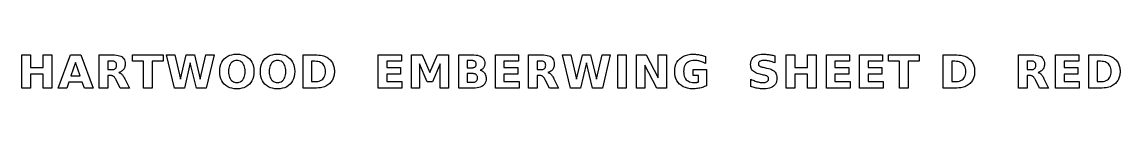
# Model space of a CAD drawing. Header units: millimetres. Extents: x 9 to 267, y 8 to 290.
# Drawn here: x 9.4 to 109.4, y 286.9 to 290.1 of the extents above; entities that cross this region are included whole.
import ezdxf

# ---------------------------------------------------------------- set-up
doc = ezdxf.new("R2010")
doc.units = ezdxf.units.MM
doc.layers.add('ENGRAVE', color=5, linetype='CONTINUOUS')

msp = doc.modelspace()

# ---------------------------------------------------------------- linework, layer by layer
at = {"layer": 'ENGRAVE', "color": 5}
for points in [[(12.1047, 290.0375), (12.1047, 287), (11.3214, 287), (11.3214, 288.2878), (10.1658, 288.2878), (10.1658, 287), (9.3825, 287), (9.3825, 290.0375), (10.1658, 290.0375), (10.1658, 288.8799), (11.3214, 288.8799), (11.3214, 290.0375), (12.1047, 290.0375)], [(14.7331, 290.0375), (15.8582, 287), (15.0708, 287), (14.8796, 287.5534), (13.6548, 287.5534), (13.4615, 287), (12.6742, 287), (13.7992, 290.0375), (14.7331, 290.0375)], [(14.2672, 289.3254), (13.8501, 288.1169), (14.6822, 288.1169), (14.2672, 289.3254)], [(17.9885, 290.0151), (18.144, 289.9872), (18.2818, 289.948), (18.4017, 289.8976), (18.5039, 289.8361), (18.5893, 289.7625), (18.6593, 289.6758), (18.7137, 289.5762), (18.7525, 289.4636), (18.7758, 289.3379), (18.7836, 289.1993), (18.7796, 289.1019), (18.7674, 289.0105), (18.7472, 288.9252), (18.719, 288.8457), (18.6826, 288.7723), (18.6381, 288.7049), (18.5856, 288.6433), (18.5248, 288.5874), (18.4558, 288.5371), (18.3786, 288.4924), (18.2933, 288.4534), (18.1997, 288.4201), (18.2523, 288.4053), (18.3031, 288.3854), (18.352, 288.3603), (18.3991, 288.3301), (18.4443, 288.2948), (18.4876, 288.2543), (18.5301, 288.2075), (18.5727, 288.1533), (18.6155, 288.0918), (18.6585, 288.0228), (18.7016, 287.9464), (18.745, 287.8626), (19.1702, 287), (18.336, 287), (17.9657, 287.7548), (17.9284, 287.8267), (17.8908, 287.8907), (17.8531, 287.9466), (17.8152, 287.9944), (17.7771, 288.0343), (17.7389, 288.0661), (17.6985, 288.0916), (17.6538, 288.1124), (17.6049, 288.1286), (17.5517, 288.1402), (17.4943, 288.1472), (17.4327, 288.1495), (17.2109, 288.1495), (17.2109, 287), (16.4277, 287), (16.4277, 290.0375), (17.6239, 290.0375), (17.8151, 290.0319), (17.9885, 290.0151)], [(17.8935, 288.7822), (17.9262, 288.816), (17.9529, 288.8564), (17.9736, 288.9033), (17.9885, 288.9567), (17.9974, 289.0168), (18.0003, 289.0833), (17.9974, 289.1492), (17.9885, 289.2086), (17.9736, 289.2614), (17.9529, 289.3076), (17.9262, 289.3473), (17.8935, 289.3804), (17.854, 289.4077), (17.8068, 289.4301), (17.7519, 289.4475), (17.6892, 289.4599), (17.6187, 289.4674), (17.5405, 289.4699), (17.2109, 289.4699), (17.2109, 288.6907), (17.5405, 288.6907), (17.6187, 288.6932), (17.6892, 288.7008), (17.7519, 288.7136), (17.8068, 288.7314), (17.854, 288.7543), (17.8935, 288.7822)], [(20.4497, 287), (20.4497, 289.4455), (19.4406, 289.4455), (19.4406, 290.0375), (22.2401, 290.0375), (22.2401, 289.4455), (21.233, 289.4455), (21.233, 287), (20.4497, 287)], [(25.1045, 290.0375), (25.6253, 287.8301), (26.1502, 290.0375), (26.8949, 290.0375), (26.1787, 287), (25.2754, 287), (24.724, 289.3092), (24.1788, 287), (23.2755, 287), (22.5532, 290.0375), (23.304, 290.0375), (23.8289, 287.8301), (24.3497, 290.0375), (25.1045, 290.0375)], [(29.962, 289.8014), (30.1092, 289.6733), (30.236, 289.5248), (30.3398, 289.3584), (30.4205, 289.1744), (30.4781, 288.9726), (30.5127, 288.753), (30.5243, 288.5157), (30.5127, 288.279), (30.4781, 288.06), (30.4205, 287.8586), (30.3398, 287.6748), (30.236, 287.5086), (30.1092, 287.3601), (29.962, 287.232), (29.7973, 287.1273), (29.6148, 287.0458), (29.4148, 286.9876), (29.1971, 286.9526), (28.9618, 286.941), (28.727, 286.9526), (28.5098, 286.9876), (28.3099, 287.0458), (28.1276, 287.1273), (27.9627, 287.232), (27.8153, 287.3601), (27.6882, 287.5086), (27.5842, 287.6748), (27.5033, 287.8586), (27.4455, 288.06), (27.4108, 288.279), (27.3993, 288.5157), (27.4108, 288.753), (27.4455, 288.9726), (27.5033, 289.1744), (27.5842, 289.3584), (27.6882, 289.5248), (27.8153, 289.6733), (27.9627, 289.8014), (28.1276, 289.9062), (28.3099, 289.9877), (28.5098, 290.0459), (28.727, 290.0808), (28.9618, 290.0924), (29.1971, 290.0808), (29.4148, 290.0459), (29.6148, 289.9877), (29.7973, 289.9062), (29.962, 289.8014)], [(28.4766, 289.3412), (28.4063, 289.2603), (28.346, 289.1662), (28.2967, 289.06), (28.2583, 288.9419), (28.2309, 288.8118), (28.2145, 288.6698), (28.209, 288.5157), (28.2145, 288.3623), (28.2309, 288.2207), (28.2583, 288.091), (28.2967, 287.9732), (28.346, 287.8672), (28.4063, 287.7731), (28.4766, 287.6923), (28.5558, 287.6262), (28.6439, 287.5747), (28.7409, 287.538), (28.8469, 287.516), (28.9618, 287.5086), (29.0773, 287.516), (29.1837, 287.538), (29.2812, 287.5747), (29.3696, 287.6262), (29.4489, 287.6923), (29.5192, 287.7731), (29.5795, 287.8672), (29.6288, 287.9732), (29.6672, 288.091), (29.6946, 288.2207), (29.7111, 288.3623), (29.7166, 288.5157), (29.7111, 288.6698), (29.6946, 288.8118), (29.6672, 288.9419), (29.6288, 289.06), (29.5795, 289.1662), (29.5192, 289.2603), (29.4489, 289.3412), (29.3696, 289.4073), (29.2812, 289.4587), (29.1837, 289.4954), (29.0773, 289.5175), (28.9618, 289.5248), (28.8469, 289.5175), (28.7409, 289.4954), (28.6439, 289.4587), (28.5558, 289.4073), (28.4766, 289.3412)], [(33.818, 289.6733), (33.9448, 289.5248), (34.0485, 289.3584), (34.1292, 289.1744), (34.1869, 288.9726), (34.2215, 288.753), (34.233, 288.5157), (34.2215, 288.279), (34.1869, 288.06), (34.1292, 287.8586), (34.0485, 287.6748), (33.9448, 287.5086), (33.818, 287.3601), (33.6708, 287.232), (33.506, 287.1273), (33.3236, 287.0458), (33.1235, 286.9876), (32.9058, 286.9526), (32.6705, 286.941), (32.4358, 286.9526), (32.2185, 286.9876), (32.0187, 287.0458), (31.8363, 287.1273), (31.6715, 287.232), (31.524, 287.3601), (31.3969, 287.5086), (31.2929, 287.6748), (31.212, 287.8586), (31.1542, 288.06), (31.1195, 288.279), (31.108, 288.5157), (31.1195, 288.753), (31.1542, 288.9726), (31.212, 289.1744), (31.2929, 289.3584), (31.3969, 289.5248), (31.524, 289.6733), (31.6715, 289.8014), (31.8363, 289.9062), (32.0187, 289.9877), (32.2185, 290.0459), (32.4358, 290.0808), (32.6705, 290.0924), (32.9058, 290.0808), (33.1235, 290.0459), (33.3236, 289.9877), (33.506, 289.9062), (33.6708, 289.8014), (33.818, 289.6733)], [(32.1151, 289.2603), (32.0548, 289.1662), (32.0054, 289.06), (31.9671, 288.9419), (31.9397, 288.8118), (31.9232, 288.6698), (31.9177, 288.5157), (31.9232, 288.3623), (31.9397, 288.2207), (31.9671, 288.091), (32.0054, 287.9732), (32.0548, 287.8672), (32.1151, 287.7731), (32.1853, 287.6923), (32.2645, 287.6262), (32.3526, 287.5747), (32.4496, 287.538), (32.5556, 287.516), (32.6705, 287.5086), (32.786, 287.516), (32.8925, 287.538), (32.9899, 287.5747), (33.0783, 287.6262), (33.1576, 287.6923), (33.2279, 287.7731), (33.2882, 287.8672), (33.3376, 287.9732), (33.376, 288.091), (33.4034, 288.2207), (33.4198, 288.3623), (33.4253, 288.5157), (33.4198, 288.6698), (33.4034, 288.8118), (33.376, 288.9419), (33.3376, 289.06), (33.2882, 289.1662), (33.2279, 289.2603), (33.1576, 289.3412), (33.0783, 289.4073), (32.9899, 289.4587), (32.8925, 289.4954), (32.786, 289.5175), (32.6705, 289.5248), (32.5556, 289.5175), (32.4496, 289.4954), (32.3526, 289.4587), (32.2645, 289.4073), (32.1853, 289.3412), (32.1151, 289.2603)], [(36.7255, 289.969), (36.8482, 289.9388), (36.9584, 289.9021), (37.0633, 289.8578), (37.1628, 289.8058), (37.2569, 289.7462), (37.3457, 289.679), (37.429, 289.6042), (37.4972, 289.5339), (37.5592, 289.4602), (37.6152, 289.3829), (37.665, 289.3022), (37.7088, 289.2179), (37.7464, 289.1301), (37.7781, 289.0386), (37.8041, 288.9432), (37.8242, 288.8438), (37.8387, 288.7404), (37.8473, 288.6331), (37.8502, 288.5218), (37.8473, 288.4093), (37.8387, 288.3008), (37.8242, 288.1965), (37.8041, 288.0964), (37.7781, 288.0003), (37.7464, 287.9084), (37.7088, 287.8203), (37.665, 287.7358), (37.6152, 287.6549), (37.5592, 287.5775), (37.4972, 287.5036), (37.429, 287.4333), (37.3449, 287.3585), (37.2554, 287.2913), (37.1605, 287.2317), (37.0601, 287.1797), (36.9543, 287.1354), (36.8431, 287.0987), (36.7197, 287.0685), (36.5773, 287.0439), (36.4159, 287.0247), (36.2355, 287.011), (36.0361, 287.0027), (35.8177, 287), (34.9917, 287), (34.9917, 290.0375), (35.8177, 290.0375), (36.0385, 290.0348), (36.2396, 290.0266), (36.4212, 290.0128), (36.5831, 289.9937), (36.7255, 289.969)], [(36.5951, 287.6978), (36.6985, 287.7573), (36.7892, 287.8301), (36.8666, 287.9154), (36.9299, 288.0127), (36.9792, 288.122), (37.0143, 288.2433), (37.0354, 288.3766), (37.0425, 288.5218), (37.0355, 288.6664), (37.0144, 288.799), (36.9794, 288.9196), (36.9304, 289.0282), (36.8673, 289.1248), (36.7902, 289.2095), (36.6997, 289.2816), (36.5965, 289.3406), (36.4804, 289.3865), (36.3517, 289.4193), (36.2101, 289.4389), (36.0557, 289.4455), (35.775, 289.4455), (35.775, 287.592), (36.0557, 287.592), (36.2095, 287.5987), (36.3506, 287.6185), (36.4792, 287.6516), (36.5951, 287.6978)], [(43.8861, 288.8799), (43.8861, 288.2878), (42.6348, 288.2878), (42.6348, 287.592), (44.0102, 287.592), (44.0102, 287), (41.8516, 287), (41.8516, 290.0375), (43.9654, 290.0375), (43.9654, 289.4455), (42.6348, 289.4455), (42.6348, 288.8799), (43.8861, 288.8799)], [(48.2438, 287), (47.5033, 287), (47.5033, 289.2217), (46.8034, 287.5839), (46.307, 287.5839), (45.6071, 289.2217), (45.6071, 287), (44.8645, 287), (44.8645, 290.0375), (45.8614, 290.0375), (46.5531, 288.4119), (47.2489, 290.0375), (48.2438, 290.0375), (48.2438, 287)], [(51.5818, 288.2867), (51.6164, 288.2135), (51.6433, 288.1353), (51.6625, 288.0521), (51.6741, 287.9639), (51.6779, 287.8708), (51.6696, 287.7305), (51.6449, 287.6027), (51.6036, 287.4873), (51.5459, 287.3843), (51.4716, 287.2938), (51.3809, 287.2157), (51.2733, 287.1498), (51.1485, 287.0958), (51.0065, 287.0539), (50.8474, 287.024), (50.671, 287.006), (50.4775, 287), (49.1775, 287), (49.1775, 290.0375), (50.3534, 290.0375), (50.5547, 290.0322), (50.7365, 290.0163), (50.8989, 289.9897), (51.042, 289.9525), (51.1657, 289.9047), (51.27, 289.8463), (51.3567, 289.7761), (51.4277, 289.6932), (51.4828, 289.5976), (51.5223, 289.4891), (51.5459, 289.3679), (51.5538, 289.2339), (51.5509, 289.1618), (51.5423, 289.0934), (51.5279, 289.0287), (51.5077, 288.9676), (51.4817, 288.9102), (51.45, 288.8565), (51.4128, 288.8068), (51.3705, 288.7617), (51.3229, 288.7209), (51.2701, 288.6847), (51.2121, 288.6529), (51.1489, 288.6256), (51.2299, 288.5977), (51.3045, 288.563), (51.3727, 288.5213), (51.4347, 288.4728), (51.4903, 288.4173), (51.5396, 288.355), (51.5818, 288.2867)], [(50.6749, 288.943), (50.7041, 288.9722), (50.728, 289.0058), (50.7466, 289.0437), (50.7599, 289.0858), (50.7679, 289.1323), (50.7705, 289.183), (50.7679, 289.2332), (50.7599, 289.2792), (50.7466, 289.3211), (50.728, 289.3589), (50.7041, 289.3925), (50.6749, 289.4221), (50.6405, 289.4473), (50.6012, 289.4679), (50.5569, 289.4839), (50.5076, 289.4953), (50.4534, 289.5022), (50.3941, 289.5045), (49.9608, 289.5045), (49.9608, 288.8616), (50.3941, 288.8616), (50.4534, 288.8638), (50.5076, 288.8706), (50.5569, 288.8819), (50.6012, 288.8977), (50.6405, 288.9181), (50.6749, 288.943)], [(54.5545, 288.8799), (54.5545, 288.2878), (53.3033, 288.2878), (53.3033, 287.592), (54.6786, 287.592), (54.6786, 287), (52.52, 287), (52.52, 290.0375), (54.6339, 290.0375), (54.6339, 289.4455), (53.3033, 289.4455), (53.3033, 288.8799), (54.5545, 288.8799)], [(57.0938, 290.0151), (57.2493, 289.9872), (57.3871, 289.948), (57.507, 289.8976), (57.6092, 289.8361), (57.6946, 289.7625), (57.7646, 289.6758), (57.819, 289.5762), (57.8578, 289.4636), (57.8811, 289.3379), (57.8889, 289.1993), (57.8849, 289.1019), (57.8728, 289.0105), (57.8525, 288.9252), (57.8243, 288.8457), (57.7879, 288.7723), (57.7434, 288.7049), (57.6909, 288.6433), (57.6301, 288.5874), (57.5611, 288.5371), (57.4839, 288.4924), (57.3986, 288.4534), (57.305, 288.4201), (57.3577, 288.4053), (57.4084, 288.3854), (57.4573, 288.3603), (57.5044, 288.3301), (57.5496, 288.2948), (57.5929, 288.2543), (57.6354, 288.2075), (57.678, 288.1533), (57.7208, 288.0918), (57.7638, 288.0228), (57.8069, 287.9464), (57.8503, 287.8626), (58.2755, 287), (57.4413, 287), (57.071, 287.7548), (57.0337, 287.8267), (56.9961, 287.8907), (56.9584, 287.9466), (56.9205, 287.9944), (56.8824, 288.0343), (56.8442, 288.0661), (56.8038, 288.0916), (56.7591, 288.1124), (56.7102, 288.1286), (56.657, 288.1402), (56.5996, 288.1472), (56.538, 288.1495), (56.3162, 288.1495), (56.3162, 287), (55.533, 287), (55.533, 290.0375), (56.7292, 290.0375), (56.9204, 290.0319), (57.0938, 290.0151)], [(56.9988, 288.7822), (57.0315, 288.816), (57.0582, 288.8564), (57.0789, 288.9033), (57.0938, 288.9567), (57.1027, 289.0168), (57.1056, 289.0833), (57.1027, 289.1492), (57.0938, 289.2086), (57.0789, 289.2614), (57.0582, 289.3076), (57.0315, 289.3473), (56.9988, 289.3804), (56.9593, 289.4077), (56.9121, 289.4301), (56.8572, 289.4475), (56.7945, 289.4599), (56.724, 289.4674), (56.6458, 289.4699), (56.3162, 289.4699), (56.3162, 288.6907), (56.6458, 288.6907), (56.724, 288.6932), (56.7945, 288.7008), (56.8572, 288.7136), (56.9121, 288.7314), (56.9593, 288.7543), (56.9988, 288.7822)], [(61.7218, 287.8301), (62.2467, 290.0375), (62.9913, 290.0375), (62.2751, 287), (61.3718, 287), (60.8205, 289.3092), (60.2752, 287), (59.3719, 287), (58.6497, 290.0375), (59.4004, 290.0375), (59.9253, 287.8301), (60.4461, 290.0375), (61.2009, 290.0375), (61.7218, 287.8301)], [(63.6707, 290.0375), (64.4539, 290.0375), (64.4539, 287), (63.6707, 287), (63.6707, 290.0375)], [(68.1098, 287), (67.2349, 287), (66.1302, 289.0833), (66.1302, 287), (65.3876, 287), (65.3876, 290.0375), (66.2625, 290.0375), (67.3672, 287.9542), (67.3672, 290.0375), (68.1098, 290.0375), (68.1098, 287)], [(71.3712, 287.0676), (71.2679, 287.0379), (71.1634, 287.0122), (71.0577, 286.9904), (70.9509, 286.9726), (70.843, 286.9588), (70.7339, 286.9489), (70.6237, 286.943), (70.5124, 286.941), (70.2682, 286.9528), (70.0415, 286.9881), (69.8323, 287.047), (69.6407, 287.1295), (69.4666, 287.2356), (69.31, 287.3652), (69.1745, 287.515), (69.0636, 287.6816), (68.9773, 287.8649), (68.9157, 288.0651), (68.8788, 288.282), (68.8665, 288.5157), (68.879, 288.7518), (68.9166, 288.9705), (68.9794, 289.1718), (69.0672, 289.3557), (69.1801, 289.5222), (69.3181, 289.6713), (69.4779, 289.8), (69.6563, 289.9053), (69.8532, 289.9872), (70.0686, 290.0457), (70.3026, 290.0807), (70.5551, 290.0924), (70.6554, 290.0909), (70.7544, 290.0861), (70.8519, 290.0782), (70.948, 290.0671), (71.0427, 290.0529), (71.1359, 290.0355), (71.2276, 290.015), (71.3176, 289.9914), (71.4058, 289.9648), (71.4922, 289.9351), (71.5769, 289.9024), (71.6598, 289.8666), (71.6598, 289.238), (71.5751, 289.2841), (71.4906, 289.3261), (71.4063, 289.3641), (71.3221, 289.398), (71.2381, 289.4278), (71.1543, 289.4536), (71.0705, 289.4754), (70.9866, 289.4932), (70.9027, 289.507), (70.8188, 289.5169), (70.7348, 289.5228), (70.6507, 289.5248), (70.5007, 289.5176), (70.3626, 289.4958), (70.2364, 289.4595), (70.1222, 289.4086), (70.0199, 289.3433), (69.9295, 289.2634), (69.8521, 289.17), (69.7888, 289.0641), (69.7395, 288.9457), (69.7043, 288.8149), (69.6832, 288.6715), (69.6762, 288.5157), (69.683, 288.3611), (69.7033, 288.2187), (69.7372, 288.0885), (69.7847, 287.9705), (69.8457, 287.8647), (69.9203, 287.7711), (70.0074, 287.6909), (70.1059, 287.6253), (70.2158, 287.5742), (70.3372, 287.5378), (70.4699, 287.5159), (70.6141, 287.5086), (70.6543, 287.5091), (70.6936, 287.5103), (70.7318, 287.5124), (70.7692, 287.5154), (70.8055, 287.5192), (70.8409, 287.5239), (70.8753, 287.5295), (70.9084, 287.536), (70.9404, 287.5435), (70.9712, 287.5519), (71.0007, 287.5613), (71.0291, 287.5717), (71.0291, 288.1617), (70.551, 288.1617), (70.551, 288.6866), (71.7717, 288.6866), (71.7717, 287.2258), (71.6735, 287.1803), (71.5739, 287.1388), (71.4732, 287.1012), (71.3712, 287.0676)], [(77.6482, 289.4238), (77.5679, 289.4473), (77.4882, 289.4679), (77.4096, 289.4853), (77.3324, 289.4995), (77.2568, 289.5106), (77.1826, 289.5185), (77.1098, 289.5232), (77.0386, 289.5248), (76.9491, 289.5227), (76.8677, 289.5162), (76.7944, 289.5055), (76.7293, 289.4905), (76.6724, 289.4711), (76.6235, 289.4475), (76.5825, 289.4194), (76.5489, 289.3865), (76.5228, 289.3488), (76.5042, 289.3065), (76.493, 289.2593), (76.4893, 289.2074), (76.4918, 289.1682), (76.4993, 289.132), (76.5119, 289.0988), (76.5295, 289.0686), (76.5521, 289.0414), (76.5798, 289.0172), (76.6141, 288.995), (76.6565, 288.9739), (76.7072, 288.9539), (76.7661, 288.9349), (76.8331, 288.917), (76.9084, 288.9002), (77.242, 288.8331), (77.4028, 288.7962), (77.5472, 288.7535), (77.6754, 288.7049), (77.7873, 288.6504), (77.8829, 288.5901), (77.9622, 288.5238), (78.0275, 288.4498), (78.0809, 288.3661), (78.1225, 288.2726), (78.1521, 288.1694), (78.1699, 288.0565), (78.1759, 287.9338), (78.1676, 287.7735), (78.1427, 287.6274), (78.1013, 287.4957), (78.0434, 287.3782), (77.9689, 287.275), (77.8778, 287.1862), (77.7697, 287.1112), (77.6442, 287.05), (77.5012, 287.0023), (77.3407, 286.9682), (77.1628, 286.9478), (76.9674, 286.941), (76.871, 286.9425), (76.7745, 286.9471), (76.678, 286.9547), (76.5813, 286.9654), (76.4845, 286.9791), (76.3875, 286.9959), (76.2906, 287.0157), (76.1936, 287.0384), (76.0966, 287.0641), (75.9996, 287.0927), (75.9026, 287.1242), (75.8057, 287.1587), (75.8057, 287.8199), (75.9021, 287.7705), (75.9975, 287.7253), (76.0918, 287.6844), (76.185, 287.6477), (76.2771, 287.6152), (76.3682, 287.587), (76.4582, 287.563), (76.5471, 287.5434), (76.635, 287.5282), (76.7218, 287.5173), (76.8075, 287.5108), (76.8921, 287.5086), (76.9742, 287.511), (77.0497, 287.5181), (77.1184, 287.53), (77.1805, 287.5466), (77.236, 287.568), (77.2847, 287.5941), (77.3264, 287.6246), (77.3605, 287.6592), (77.387, 287.6978), (77.4059, 287.7406), (77.4173, 287.7874), (77.4211, 287.8382), (77.4185, 287.8839), (77.4108, 287.9259), (77.3979, 287.9644), (77.3799, 287.9992), (77.3568, 288.0304), (77.3285, 288.0579), (77.2925, 288.0833), (77.2463, 288.1077), (77.1899, 288.1312), (77.1232, 288.1538), (77.0463, 288.1755), (76.9592, 288.1963), (76.6561, 288.2634), (76.511, 288.2992), (76.3795, 288.3414), (76.2616, 288.3901), (76.1574, 288.4452), (76.0668, 288.5067), (75.9898, 288.5747), (75.9254, 288.65), (75.8728, 288.7336), (75.8319, 288.8255), (75.8026, 288.9255), (75.7851, 289.0339), (75.7792, 289.1505), (75.7874, 289.2959), (75.8118, 289.4297), (75.8525, 289.5518), (75.9094, 289.6623), (75.9827, 289.7611), (76.0722, 289.8483), (76.177, 289.9229), (76.296, 289.9839), (76.4292, 290.0314), (76.5767, 290.0653), (76.7385, 290.0857), (76.9145, 290.0924), (76.9983, 290.0914), (77.0829, 290.0883), (77.1683, 290.083), (77.2545, 290.0757), (77.3414, 290.0663), (77.4292, 290.0548), (77.5179, 290.0412), (77.6076, 290.0255), (77.6983, 290.0078), (77.79, 289.9879), (77.8827, 289.9659), (77.9765, 289.9419), (77.9765, 289.299), (77.8934, 289.3348), (77.811, 289.3675), (77.7293, 289.3972), (77.6482, 289.4238)], [(81.7524, 290.0375), (81.7524, 287), (80.9691, 287), (80.9691, 288.2878), (79.8135, 288.2878), (79.8135, 287), (79.0302, 287), (79.0302, 290.0375), (79.8135, 290.0375), (79.8135, 288.8799), (80.9691, 288.8799), (80.9691, 290.0375), (81.7524, 290.0375)], [(83.4673, 288.8799), (84.7185, 288.8799), (84.7185, 288.2878), (83.4673, 288.2878), (83.4673, 287.592), (84.8426, 287.592), (84.8426, 287), (82.684, 287), (82.684, 290.0375), (84.7979, 290.0375), (84.7979, 289.4455), (83.4673, 289.4455), (83.4673, 288.8799)], [(87.7314, 288.8799), (87.7314, 288.2878), (86.4802, 288.2878), (86.4802, 287.592), (87.8556, 287.592), (87.8556, 287), (85.6969, 287), (85.6969, 290.0375), (87.8108, 290.0375), (87.8108, 289.4455), (86.4802, 289.4455), (86.4802, 288.8799), (87.7314, 288.8799)], [(89.3569, 287), (89.3569, 289.4455), (88.3477, 289.4455), (88.3477, 290.0375), (91.1472, 290.0375), (91.1472, 289.4455), (90.1401, 289.4455), (90.1401, 287), (89.3569, 287)], [(95.0698, 289.969), (95.1925, 289.9388), (95.3027, 289.9021), (95.4076, 289.8578), (95.5071, 289.8058), (95.6012, 289.7462), (95.69, 289.679), (95.7734, 289.6042), (95.8415, 289.5339), (95.9036, 289.4602), (95.9595, 289.3829), (96.0094, 289.3022), (96.0531, 289.2179), (96.0907, 289.1301), (96.1224, 289.0386), (96.1484, 288.9432), (96.1686, 288.8438), (96.183, 288.7404), (96.1916, 288.6331), (96.1945, 288.5218), (96.1916, 288.4093), (96.183, 288.3008), (96.1686, 288.1965), (96.1484, 288.0964), (96.1224, 288.0003), (96.0907, 287.9084), (96.0531, 287.8203), (96.0094, 287.7358), (95.9595, 287.6549), (95.9036, 287.5775), (95.8415, 287.5036), (95.7734, 287.4333), (95.6893, 287.3585), (95.5997, 287.2913), (95.5048, 287.2317), (95.4044, 287.1797), (95.2986, 287.1354), (95.1874, 287.0987), (95.064, 287.0685), (94.9216, 287.0439), (94.7602, 287.0247), (94.5798, 287.011), (94.3804, 287.0027), (94.162, 287), (93.336, 287), (93.336, 290.0375), (94.162, 290.0375), (94.3828, 290.0348), (94.584, 290.0266), (94.7655, 290.0128), (94.9275, 289.9937), (95.0698, 289.969)], [(94.9394, 287.6978), (95.0428, 287.7573), (95.1335, 287.8301), (95.2109, 287.9154), (95.2742, 288.0127), (95.3235, 288.122), (95.3587, 288.2433), (95.3798, 288.3766), (95.3868, 288.5218), (95.3798, 288.6664), (95.3588, 288.799), (95.3237, 288.9196), (95.2747, 289.0282), (95.2116, 289.1248), (95.1345, 289.2095), (95.044, 289.2816), (94.9408, 289.3406), (94.8248, 289.3865), (94.696, 289.4193), (94.5544, 289.4389), (94.4001, 289.4455), (94.1193, 289.4455), (94.1193, 287.592), (94.4001, 287.592), (94.5538, 287.5987), (94.695, 287.6185), (94.8235, 287.6516), (94.9394, 287.6978)], [(101.7567, 290.0151), (101.9122, 289.9872), (102.05, 289.948), (102.1699, 289.8976), (102.2721, 289.8361), (102.3576, 289.7625), (102.4275, 289.6758), (102.4819, 289.5762), (102.5208, 289.4636), (102.5441, 289.3379), (102.5518, 289.1993), (102.5478, 289.1019), (102.5357, 289.0105), (102.5155, 288.9252), (102.4872, 288.8457), (102.4508, 288.7723), (102.4064, 288.7049), (102.3538, 288.6433), (102.293, 288.5874), (102.224, 288.5371), (102.1469, 288.4924), (102.0615, 288.4534), (101.9679, 288.4201), (102.0206, 288.4053), (102.0714, 288.3854), (102.1203, 288.3603), (102.1673, 288.3301), (102.2125, 288.2948), (102.2558, 288.2543), (102.2983, 288.2075), (102.3409, 288.1533), (102.3837, 288.0918), (102.4267, 288.0228), (102.4699, 287.9464), (102.5132, 287.8626), (102.9384, 287), (102.1042, 287), (101.734, 287.7548), (101.6966, 287.8267), (101.659, 287.8907), (101.6213, 287.9466), (101.5834, 287.9944), (101.5454, 288.0343), (101.5071, 288.0661), (101.4667, 288.0916), (101.422, 288.1124), (101.3731, 288.1286), (101.3199, 288.1402), (101.2626, 288.1472), (101.2009, 288.1495), (100.9792, 288.1495), (100.9792, 287), (100.1959, 287), (100.1959, 290.0375), (101.3922, 290.0375), (101.5833, 290.0319), (101.7567, 290.0151)], [(101.6617, 288.7822), (101.6944, 288.816), (101.7211, 288.8564), (101.7419, 288.9033), (101.7567, 288.9567), (101.7656, 289.0168), (101.7686, 289.0833), (101.7656, 289.1492), (101.7567, 289.2086), (101.7419, 289.2614), (101.7211, 289.3076), (101.6944, 289.3473), (101.6617, 289.3804), (101.6223, 289.4077), (101.5751, 289.4301), (101.5201, 289.4475), (101.4574, 289.4599), (101.3869, 289.4674), (101.3088, 289.4699), (100.9792, 289.4699), (100.9792, 288.6907), (101.3088, 288.6907), (101.3869, 288.6932), (101.4574, 288.7008), (101.5201, 288.7136), (101.5751, 288.7314), (101.6223, 288.7543), (101.6617, 288.7822)], [(105.6055, 288.8799), (105.6055, 288.2878), (104.3542, 288.2878), (104.3542, 287.592), (105.7296, 287.592), (105.7296, 287), (103.571, 287), (103.571, 290.0375), (105.6848, 290.0375), (105.6848, 289.4455), (104.3542, 289.4455), (104.3542, 288.8799), (105.6055, 288.8799)], [(108.3177, 289.969), (108.4404, 289.9388), (108.5506, 289.9021), (108.6555, 289.8578), (108.755, 289.8058), (108.8491, 289.7462), (108.9379, 289.679), (109.0212, 289.6042), (109.0894, 289.5339), (109.1514, 289.4602), (109.2074, 289.3829), (109.2572, 289.3022), (109.301, 289.2179), (109.3386, 289.1301), (109.3703, 289.0386), (109.3963, 288.9432), (109.4164, 288.8438), (109.4309, 288.7404), (109.4395, 288.6331), (109.4424, 288.5218), (109.4395, 288.4093), (109.4309, 288.3008), (109.4164, 288.1965), (109.3963, 288.0964), (109.3703, 288.0003), (109.3386, 287.9084), (109.301, 287.8203), (109.2572, 287.7358), (109.2074, 287.6549), (109.1514, 287.5775), (109.0894, 287.5036), (109.0212, 287.4333), (108.9371, 287.3585), (108.8476, 287.2913), (108.7527, 287.2317), (108.6523, 287.1797), (108.5465, 287.1354), (108.4353, 287.0987), (108.3119, 287.0685), (108.1695, 287.0439), (108.0081, 287.0247), (107.8277, 287.011), (107.6283, 287.0027), (107.4099, 287), (106.5839, 287), (106.5839, 290.0375), (107.4099, 290.0375), (107.6307, 290.0348), (107.8318, 290.0266), (108.0134, 290.0128), (108.1753, 289.9937), (108.3177, 289.969)], [(108.1873, 287.6978), (108.2907, 287.7573), (108.3814, 287.8301), (108.4588, 287.9154), (108.5221, 288.0127), (108.5714, 288.122), (108.6065, 288.2433), (108.6276, 288.3766), (108.6347, 288.5218), (108.6277, 288.6664), (108.6067, 288.799), (108.5716, 288.9196), (108.5226, 289.0282), (108.4595, 289.1248), (108.3824, 289.2095), (108.2919, 289.2816), (108.1887, 289.3406), (108.0727, 289.3865), (107.9439, 289.4193), (107.8023, 289.4389), (107.6479, 289.4455), (107.3672, 289.4455), (107.3672, 287.592), (107.6479, 287.592), (107.8017, 287.5987), (107.9428, 287.6185), (108.0714, 287.6516), (108.1873, 287.6978)], [(50.812, 287.6688), (50.8417, 287.7105), (50.8649, 287.7579), (50.8814, 287.8109), (50.8913, 287.8695), (50.8946, 287.9338), (50.8913, 287.9969), (50.8815, 288.0544), (50.8651, 288.1065), (50.8422, 288.1531), (50.8127, 288.1942), (50.7766, 288.2299), (50.7339, 288.26), (50.6846, 288.2847), (50.6286, 288.3039), (50.5659, 288.3176), (50.4966, 288.3258), (50.4206, 288.3285), (49.9608, 288.3285), (49.9608, 287.533), (50.4206, 287.533), (50.496, 287.5358), (50.5649, 287.5441), (50.6273, 287.558), (50.6833, 287.5773), (50.7327, 287.6023), (50.7756, 287.6327), (50.812, 287.6688)]]:
    msp.add_lwpolyline(points, close=True, dxfattribs=at)

doc.saveas('drawing.dxf')
